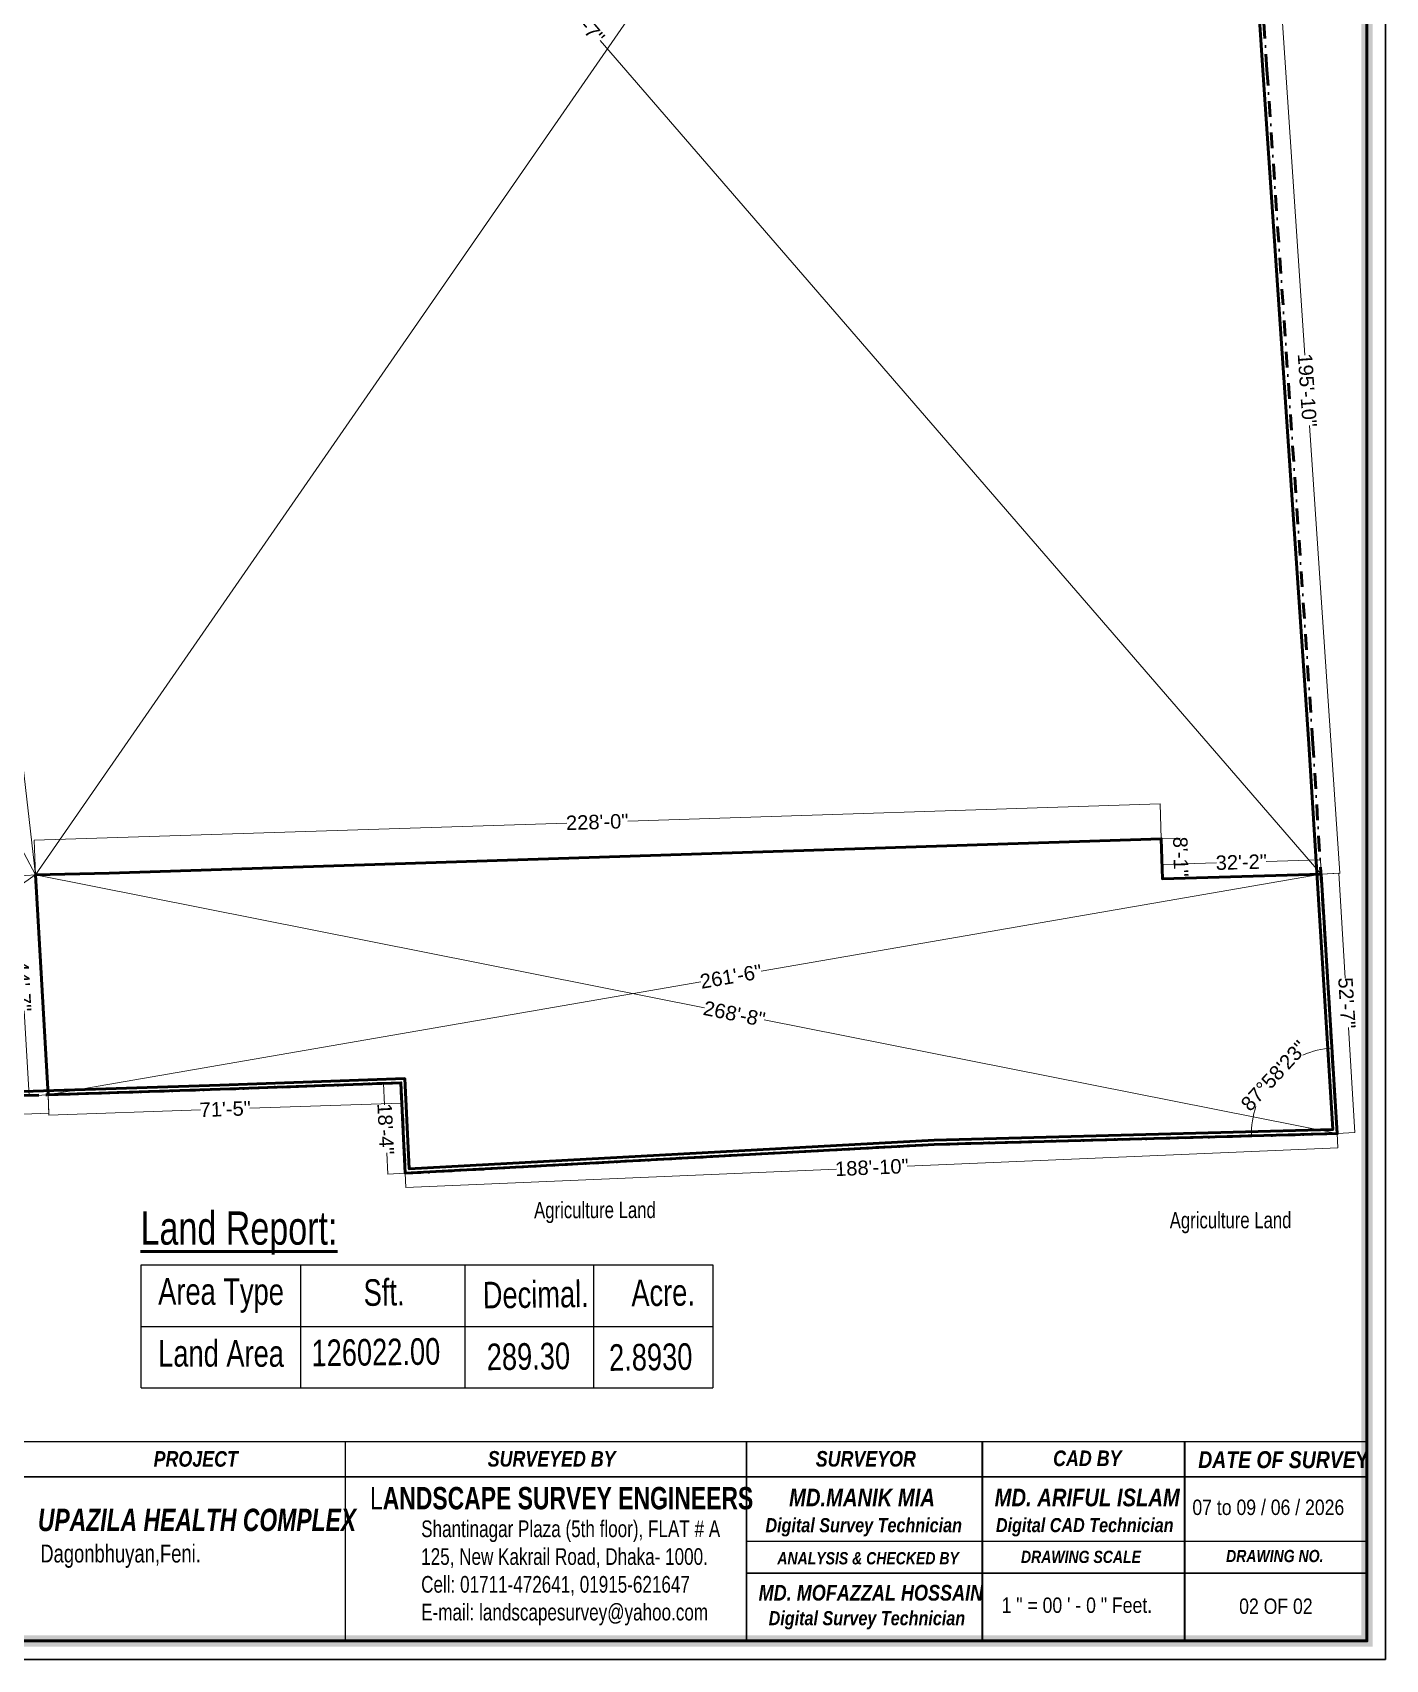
# Model space of a CAD drawing. Header units: inches. Extents: x 2762 to 13259, y 2807 to 10014.
# Drawn here: x 9973 to 13259, y 2807 to 6759 of the extents above; entities that cross this region are included whole.
import ezdxf

# ---------------------------------------------------------------- set-up
doc = ezdxf.new("R2010")
doc.units = ezdxf.units.IN
doc.header["$MEASUREMENT"] = 0
doc.linetypes.add('DASHDOT', pattern=[25.4, 12.7, -6.35, 0, -6.35])
for name, color, linetype, lineweight in [('DIMENSION', 7, 'Continuous', 9), ('Frame_1', 6, 'Continuous', 35), ('Frame_2', 5, 'Continuous', 50), ('Frame_3', 34, 'Continuous', 35), ('PROPERTY LINE', 10, 'Continuous', 50), ('ROAD', 92, 'Continuous', 50), ('TEXT', 7, 'Continuous', 15), ('WALL', 46, 'Continuous', 50)]:
    doc.layers.add(name, color=color, linetype=linetype, lineweight=lineweight)
doc.layers.add('NORT', color=7, linetype='Continuous')
doc.styles.add('MONOTEXT', font='txt')
doc.styles.add('New Text Style', font='swissci.ttf')
doc.styles.add('ROMAN_SIMPLEX', font='swisscli.ttf')
doc.styles.get("Standard").update_dxf_attribs({"font": 'arial.ttf'})
doc.dimstyles.get("Standard").update_dxf_attribs({"dimtxt": 0.18, "dimasz": 0.18, "dimexe": 0.18, "dimexo": 0.0625, "dimgap": 0.09, "dimtad": 0, "dimtih": 1, "dimtoh": 1, "dimdec": 4, "dimzin": 0, "dimdsep": 46, "dimtxsty": 'Standard', "dimcen": 0.09, "dimadec": 0, "dimazin": 0, "dimtfac": 1, "dimtdec": 4, "dimtofl": 0, "dimtmove": 0, "dimatfit": 0, "dimfxl": 1, "dimtolj": 1, "dimtzin": 0, "dimarcsym": 0})

# ---------------------------------------------------------------- blocks, each defined once
blk = doc.blocks.new('*D11')
at = {"layer": 'Defpoints', "color": 0}
for p in [(10011.1, 4178.9), (9178.4, 4148.7), (10012.7, 4134.1)]:
    blk.add_point(p, dxfattribs=at)
at = {"layer": 'DIMENSION', "color": 0, "lineweight": 9}
for p, q in [((10011.1, 4178.9), (10012.7, 4133.9)), ((9178.4, 4148.6), (9180, 4103.6)), ((9180.1, 4103.8), (9536.1, 4116.8)), ((10012.6, 4134.1), (9656.6, 4121.1))]:
    blk.add_line(p, q, dxfattribs=at)
at = {"layer": 'DIMENSION', "color": 0}
for points in [[(10012.6, 4134.1), (10012.6, 4134.1), (10012.7, 4134.1)], [(9180.1, 4103.8), (9180.1, 4103.8), (9180, 4103.8)]]:
    blk.add_solid(points, dxfattribs=at)
at = {"layer": 'DIMENSION', "color": 0, "insert": (9596.3, 4119), "char_height": 35, "attachment_point": 5, "rotation": 2.0816}
blk.add_mtext('\\A1;69\'-5"', dxfattribs=at)
blk = doc.blocks.new('*D12')
at = {"layer": 'Defpoints', "color": 0}
for p in [(10867.6, 4208), (10011.1, 4178.9), (10869.3, 4158.5)]:
    blk.add_point(p, dxfattribs=at)
at = {"layer": 'DIMENSION', "color": 0, "lineweight": 9}
for p, q in [((10867.6, 4207.9), (10869.3, 4158.3)), ((10011.1, 4178.9), (10012.8, 4129.3)), ((10869.1, 4158.5), (10501, 4146)), ((10012.9, 4129.5), (10381, 4141.9))]:
    blk.add_line(p, q, dxfattribs=at)
at = {"layer": 'DIMENSION', "color": 0}
for points in [[(10869.1, 4158.5), (10869.1, 4158.4), (10869.3, 4158.5)], [(10012.9, 4129.5), (10012.9, 4129.4), (10012.8, 4129.5)]]:
    blk.add_solid(points, dxfattribs=at)
at = {"layer": 'DIMENSION', "color": 0, "insert": (10441, 4144), "char_height": 35, "attachment_point": 5, "rotation": 1.9403}
blk.add_mtext('\\A1;71\'-5"', dxfattribs=at)
blk = doc.blocks.new('*D13')
at = {"layer": 'Defpoints', "color": 0}
for p in [(10867.6, 4208), (10836.2, 3986.1), (10878.4, 3988.1)]:
    blk.add_point(p, dxfattribs=at)
at = {"layer": 'DIMENSION', "color": 0, "lineweight": 9}
for p, q in [((10867.5, 4208), (10825.2, 4205.9)), ((10825.4, 4205.8), (10827.9, 4154.5)), ((10836.2, 3986.2), (10833.7, 4037.5)), ((10878.3, 3988.1), (10836, 3986.1))]:
    blk.add_line(p, q, dxfattribs=at)
at = {"layer": 'DIMENSION', "color": 0}
for points in [[(10825.4, 4205.8), (10825.4, 4205.8), (10825.4, 4205.9)], [(10836.2, 3986.2), (10836.2, 3986.2), (10836.2, 3986.1)]]:
    blk.add_solid(points, dxfattribs=at)
at = {"layer": 'DIMENSION', "color": 0, "insert": (10830.8, 4096), "char_height": 35, "attachment_point": 5, "rotation": 272.8224}
blk.add_mtext('\\A1;18\'-4"', dxfattribs=at)
blk = doc.blocks.new('*D14')
at = {"layer": 'Defpoints', "color": 0}
for p in [(13142, 4084.5), (13143.5, 4050.3), (10878.4, 3988.1)]:
    blk.add_point(p, dxfattribs=at)
at = {"layer": 'DIMENSION', "color": 0, "lineweight": 9}
for p, q in [((13142, 4084.4), (13143.5, 4050.2)), ((13143.4, 4050.3), (12097.3, 4005.8)), ((10880, 3954), (11926, 3998.5)), ((10878.4, 3988.1), (10879.9, 3953.8))]:
    blk.add_line(p, q, dxfattribs=at)
at = {"layer": 'DIMENSION', "color": 0}
for points in [[(13143.4, 4050.4), (13143.4, 4050.3), (13143.5, 4050.3)], [(10880, 3954), (10880, 3954), (10879.9, 3954)]]:
    blk.add_solid(points, dxfattribs=at)
at = {"layer": 'DIMENSION', "color": 0, "insert": (12011.7, 4002.2), "char_height": 35, "attachment_point": 5, "rotation": 2.4363}
blk.add_mtext('\\A1;188\'-10"', dxfattribs=at)
blk = doc.blocks.new('*D15')
at = {"layer": 'Defpoints', "color": 0}
for p in [(13102.8, 4714.2), (13145.8, 4716.8), (13142, 4084.5)]:
    blk.add_point(p, dxfattribs=at)
at = {"layer": 'DIMENSION', "color": 0, "lineweight": 9}
for p, q in [((13102.9, 4714.2), (13146, 4716.9)), ((13145.8, 4716.7), (13161.7, 4462.1)), ((13185, 4087.2), (13169.1, 4341.9)), ((13142.1, 4084.5), (13185.2, 4087.1))]:
    blk.add_line(p, q, dxfattribs=at)
at = {"layer": 'DIMENSION', "color": 0}
for points in [[(13145.8, 4716.8), (13145.8, 4716.7), (13145.8, 4716.8)], [(13185, 4087.2), (13185, 4087.2), (13185, 4087.1)]]:
    blk.add_solid(points, dxfattribs=at)
at = {"layer": 'DIMENSION', "color": 0, "insert": (13165.4, 4402), "char_height": 35, "attachment_point": 5, "rotation": 273.563}
blk.add_mtext('\\A1;52\'-7"', dxfattribs=at)
blk = doc.blocks.new('*D16')
at = {"layer": 'Defpoints', "color": 0}
for p in [(12944, 7059.2), (12989.9, 7062.3), (13102.8, 4714.2)]:
    blk.add_point(p, dxfattribs=at)
at = {"layer": 'DIMENSION', "color": 0, "lineweight": 9}
for p, q in [((12944.1, 7059.2), (12990.1, 7062.4)), ((12989.9, 7062.2), (13063.5, 5975.4)), ((13148.7, 4717.4), (13075.1, 5804.3)), ((13102.9, 4714.2), (13148.9, 4717.3))]:
    blk.add_line(p, q, dxfattribs=at)
at = {"layer": 'DIMENSION', "color": 0}
for points in [[(12990, 7062.2), (12989.9, 7062.2), (12989.9, 7062.3)], [(13148.7, 4717.4), (13148.7, 4717.4), (13148.7, 4717.3)]]:
    blk.add_solid(points, dxfattribs=at)
at = {"layer": 'DIMENSION', "color": 0, "insert": (13069.3, 5889.8), "char_height": 35, "attachment_point": 5, "rotation": 273.8734}
blk.add_mtext('\\A1;195\'-10"', dxfattribs=at)
blk = doc.blocks.new('*D21')
at = {"layer": 'Defpoints', "color": 0}
for p in [(9933.6, 4710.1), (9979.8, 4712.8), (10011.1, 4178.9)]:
    blk.add_point(p, dxfattribs=at)
at = {"layer": 'DIMENSION', "color": 0, "lineweight": 9}
for p, q in [((9979.8, 4712.8), (9933.5, 4710.1)), ((9933.6, 4710), (9945.7, 4504)), ((9964.9, 4176.3), (9952.8, 4382.3)), ((10011, 4178.9), (9964.7, 4176.2))]:
    blk.add_line(p, q, dxfattribs=at)
at = {"layer": 'DIMENSION', "color": 0}
for points in [[(9933.7, 4710), (9933.6, 4710), (9933.6, 4710.1)], [(9964.9, 4176.3), (9964.9, 4176.3), (9964.9, 4176.2)]]:
    blk.add_solid(points, dxfattribs=at)
at = {"layer": 'DIMENSION', "color": 0, "insert": (9949.3, 4443.2), "char_height": 35, "attachment_point": 5, "rotation": 273.3525}
blk.add_mtext('\\A1;44\'-7"', dxfattribs=at)
blk = doc.blocks.new('*D22')
at = {"layer": 'Defpoints', "color": 0}
for p in [(12712.1, 4885.1), (12714.8, 4800.6), (9979.8, 4712.8)]:
    blk.add_point(p, dxfattribs=at)
at = {"layer": 'DIMENSION', "color": 0, "lineweight": 9}
for p, q in [((12712, 4885.1), (11418.6, 4843.6)), ((12714.8, 4800.7), (12712.1, 4885.3)), ((9977.2, 4797.3), (11270.5, 4838.8)), ((9979.8, 4712.8), (9977.1, 4797.5))]:
    blk.add_line(p, q, dxfattribs=at)
at = {"layer": 'DIMENSION', "color": 0}
for points in [[(12712, 4885.1), (12712, 4885.1), (12712.1, 4885.1)], [(9977.2, 4797.3), (9977.2, 4797.3), (9977.1, 4797.3)]]:
    blk.add_solid(points, dxfattribs=at)
at = {"layer": 'DIMENSION', "color": 0, "insert": (11344.6, 4841.2), "char_height": 35, "attachment_point": 5, "rotation": 1.8394}
blk.add_mtext('\\A1;228\'-0"', dxfattribs=at)
blk = doc.blocks.new('*D23')
at = {"layer": 'Defpoints', "color": 0}
for p in [(12714.8, 4800.6), (12760.6, 4801.8), (12717.4, 4703.3)]:
    blk.add_point(p, dxfattribs=at)
at = {"layer": 'DIMENSION', "color": 0, "lineweight": 9}
for p, q in [((12714.8, 4800.6), (12760.8, 4801.9)), ((12760.6, 4801.9), (12760.6, 4802)), ((12717.5, 4703.3), (12763.5, 4704.6)), ((12763.3, 4704.5), (12763.3, 4704.4))]:
    blk.add_line(p, q, dxfattribs=at)
at = {"layer": 'DIMENSION', "color": 0}
for points in [[(12760.7, 4801.9), (12760.6, 4801.9), (12760.6, 4801.8)], [(12763.3, 4704.5), (12763.3, 4704.5), (12763.3, 4704.6)]]:
    blk.add_solid(points, dxfattribs=at)
at = {"layer": 'DIMENSION', "color": 0, "insert": (12761.9, 4756.9), "char_height": 35, "attachment_point": 5, "rotation": 271.5657}
blk.add_mtext('\\A1;8\'-1"', dxfattribs=at)
blk = doc.blocks.new('*D24')
at = {"layer": 'Defpoints', "color": 0}
for p in [(13101.8, 4749.2), (12717.4, 4703.3), (13102.8, 4714.2)]:
    blk.add_point(p, dxfattribs=at)
at = {"layer": 'DIMENSION', "color": 0, "lineweight": 9}
for p, q in [((12716.6, 4738.3), (12849, 4742.1)), ((13101.7, 4749.2), (12969.3, 4745.4)), ((13102.8, 4714.2), (13101.8, 4749.3)), ((12717.4, 4703.4), (12716.5, 4738.5))]:
    blk.add_line(p, q, dxfattribs=at)
at = {"layer": 'DIMENSION', "color": 0}
for points in [[(13101.7, 4749.2), (13101.7, 4749.1), (13101.8, 4749.2)], [(12716.6, 4738.3), (12716.6, 4738.3), (12716.5, 4738.3)]]:
    blk.add_solid(points, dxfattribs=at)
at = {"layer": 'DIMENSION', "color": 0, "insert": (12909.1, 4743.7), "char_height": 35, "attachment_point": 5, "rotation": 1.6115}
blk.add_mtext('\\A1;32\'-2"', dxfattribs=at)
blk = doc.blocks.new('*D25')
at = {"layer": 'Defpoints', "color": 0}
for p in [(9502.9, 8876.3), (13102.8, 4714.2), (13102.8, 4714.2)]:
    blk.add_point(p, dxfattribs=at)
at = {"layer": 'DIMENSION', "color": 0, "lineweight": 9}
for p, q in [((9502.8, 8876.2), (9502.7, 8876.2)), ((9502.9, 8876.2), (11254.1, 6851.6)), ((13102.7, 4714.2), (11351.6, 6738.9)), ((13102.7, 4714.1), (13102.7, 4714.1))]:
    blk.add_line(p, q, dxfattribs=at)
at = {"layer": 'DIMENSION', "color": 0}
for points in [[(9502.9, 8876.2), (9502.9, 8876.2), (9502.9, 8876.3)], [(13102.7, 4714.3), (13102.7, 4714.2), (13102.8, 4714.2)]]:
    blk.add_solid(points, dxfattribs=at)
at = {"layer": 'DIMENSION', "color": 0, "insert": (11302.8, 6795.2), "char_height": 35, "attachment_point": 5, "rotation": 310.8576}
blk.add_mtext('\\A1;458\'-7"', dxfattribs=at)
blk = doc.blocks.new('*D26')
at = {"layer": 'Defpoints', "color": 0}
for p in [(12953.3, 9004.1), (9979.8, 4712.8), (9979.8, 4712.8)]:
    blk.add_point(p, dxfattribs=at)
at = {"layer": 'DIMENSION', "color": 0, "lineweight": 9}
for p, q in [((12953.3, 9004), (11509, 6919.7)), ((12953.4, 9004.1), (12953.5, 9004)), ((9979.9, 4712.8), (11424.1, 6797.2)), ((9979.8, 4712.8), (9979.7, 4712.9))]:
    blk.add_line(p, q, dxfattribs=at)
at = {"layer": 'DIMENSION', "color": 0}
for points in [[(12953.2, 9004), (12953.3, 9004), (12953.3, 9004.1)], [(9979.9, 4712.9), (9979.9, 4712.8), (9979.8, 4712.8)]]:
    blk.add_solid(points, dxfattribs=at)
at = {"layer": 'DIMENSION', "color": 0, "insert": (11466.6, 6858.4), "char_height": 35, "attachment_point": 5, "rotation": 55.2818}
blk.add_mtext('\\A1;435\'-1"', dxfattribs=at)
blk = doc.blocks.new('*D27')
at = {"layer": 'Defpoints', "color": 0}
for p in [(9979.8, 4712.8), (9979.8, 4712.8), (9178.4, 4148.7)]:
    blk.add_point(p, dxfattribs=at)
at = {"layer": 'DIMENSION', "color": 0, "lineweight": 9}
for p, q in [((9979.7, 4712.7), (9628.3, 4465.4)), ((9979.8, 4712.7), (9979.9, 4712.6)), ((9178.4, 4148.7), (9529.8, 4396.1)), ((9178.4, 4148.6), (9178.5, 4148.5))]:
    blk.add_line(p, q, dxfattribs=at)
at = {"layer": 'DIMENSION', "color": 0}
for points in [[(9979.7, 4712.7), (9979.7, 4712.7), (9979.8, 4712.8)], [(9178.4, 4148.8), (9178.4, 4148.7), (9178.4, 4148.7)]]:
    blk.add_solid(points, dxfattribs=at)
at = {"layer": 'DIMENSION', "color": 0, "insert": (9579.1, 4430.7), "char_height": 35, "attachment_point": 5, "rotation": 35.1386}
blk.add_mtext('\\A1;81\'-8"', dxfattribs=at)
blk = doc.blocks.new('*D28')
at = {"layer": 'Defpoints', "color": 0}
for p in [(9502.9, 8876.3), (9502.9, 8876.3), (9979.8, 4712.8)]:
    blk.add_point(p, dxfattribs=at)
at = {"layer": 'DIMENSION', "color": 0, "lineweight": 9}
for p, q in [((9502.9, 8876.3), (9503, 8876.3)), ((9502.9, 8876.2), (9732.9, 6867.8)), ((9979.8, 4712.9), (9749.7, 6721.2)), ((9979.9, 4712.8), (9980, 4712.8))]:
    blk.add_line(p, q, dxfattribs=at)
at = {"layer": 'DIMENSION', "color": 0}
for points in [[(9502.9, 8876.2), (9502.8, 8876.2), (9502.9, 8876.3)], [(9979.8, 4712.9), (9979.8, 4712.9), (9979.8, 4712.8)]]:
    blk.add_solid(points, dxfattribs=at)
at = {"layer": 'DIMENSION', "color": 0, "insert": (9741.3, 6794.5), "char_height": 35, "attachment_point": 5, "rotation": 276.5352}
blk.add_mtext('\\A1;349\'-3"', dxfattribs=at)
blk = doc.blocks.new('*D29')
at = {"layer": 'Defpoints', "color": 0}
for p in [(9155.6, 6264.9), (9155.6, 6264.9), (9979.8, 4712.8)]:
    blk.add_point(p, dxfattribs=at)
at = {"layer": 'DIMENSION', "color": 0, "lineweight": 9}
for p, q in [((9155.7, 6264.9), (9155.8, 6264.9)), ((9155.7, 6264.8), (9533.9, 5552.5)), ((9979.8, 4712.9), (9601.6, 5425.1)), ((9979.9, 4712.8), (9980, 4712.9))]:
    blk.add_line(p, q, dxfattribs=at)
at = {"layer": 'DIMENSION', "color": 0}
for points in [[(9155.7, 6264.8), (9155.7, 6264.8), (9155.6, 6264.9)], [(9979.8, 4712.9), (9979.8, 4712.8), (9979.8, 4712.8)]]:
    blk.add_solid(points, dxfattribs=at)
at = {"layer": 'DIMENSION', "color": 0, "insert": (9567.7, 5488.8), "char_height": 35, "attachment_point": 5, "rotation": 297.969}
blk.add_mtext('\\A1;146\'-5"', dxfattribs=at)
blk = doc.blocks.new('*D30')
at = {"layer": 'Defpoints', "color": 0}
for p in [(12953.3, 9004.1), (12953.3, 9004.1), (9155.6, 6264.9)]:
    blk.add_point(p, dxfattribs=at)
at = {"layer": 'DIMENSION', "color": 0, "lineweight": 9}
for p, q in [((12953.2, 9004.1), (11114.3, 7677.7)), ((12953.3, 9004.2), (12953.2, 9004.3)), ((9155.7, 6264.9), (10994.6, 7591.3)), ((9155.6, 6264.9), (9155.5, 6265))]:
    blk.add_line(p, q, dxfattribs=at)
at = {"layer": 'DIMENSION', "color": 0}
for points in [[(12953.2, 9004.1), (12953.2, 9004), (12953.3, 9004.1)], [(9155.7, 6264.9), (9155.7, 6264.9), (9155.6, 6264.9)]]:
    blk.add_solid(points, dxfattribs=at)
at = {"layer": 'DIMENSION', "color": 0, "insert": (11054.5, 7634.5), "char_height": 35, "attachment_point": 5, "rotation": 35.8029}
blk.add_mtext('\\A1;390\'-3"', dxfattribs=at)
blk = doc.blocks.new('*D31')
at = {"layer": 'Defpoints', "color": 0}
for p in [(9979.8, 4712.8), (13142, 4084.5), (13142, 4084.5)]:
    blk.add_point(p, dxfattribs=at)
at = {"layer": 'DIMENSION', "color": 0, "lineweight": 9}
for p, q in [((9979.8, 4712.8), (9979.8, 4712.9)), ((9979.9, 4712.7), (11604.9, 4389.9)), ((13141.9, 4084.5), (11750.2, 4361)), ((13142, 4084.5), (13142, 4084.6))]:
    blk.add_line(p, q, dxfattribs=at)
at = {"layer": 'DIMENSION', "color": 0}
for points in [[(9979.9, 4712.8), (9979.9, 4712.7), (9979.8, 4712.8)], [(13141.9, 4084.5), (13141.9, 4084.5), (13142, 4084.5)]]:
    blk.add_solid(points, dxfattribs=at)
at = {"layer": 'DIMENSION', "color": 0, "insert": (11677.6, 4375.4), "char_height": 35, "attachment_point": 5, "rotation": 348.762}
blk.add_mtext('\\A1;268\'-8"', dxfattribs=at)
blk = doc.blocks.new('*D32')
at = {"layer": 'Defpoints', "color": 0}
for p in [(13102.8, 4714.2), (10011.1, 4178.9), (10011.1, 4178.9)]:
    blk.add_point(p, dxfattribs=at)
at = {"layer": 'DIMENSION', "color": 0, "lineweight": 9}
for p, q in [((13102.7, 4714.2), (11742.5, 4478.7)), ((13102.8, 4714.2), (13102.8, 4714.3)), ((10011.2, 4179), (11596.5, 4453.4)), ((10011.1, 4179), (10011.1, 4179.1))]:
    blk.add_line(p, q, dxfattribs=at)
at = {"layer": 'DIMENSION', "color": 0}
for points in [[(13102.7, 4714.2), (13102.7, 4714.1), (13102.8, 4714.2)], [(10011.2, 4179), (10011.2, 4178.9), (10011.1, 4178.9)]]:
    blk.add_solid(points, dxfattribs=at)
at = {"layer": 'DIMENSION', "color": 0, "insert": (11669.5, 4466), "char_height": 35, "attachment_point": 5, "rotation": 9.8214}
blk.add_mtext('\\A1;261\'-6"', dxfattribs=at)
blk = doc.blocks.new('*D47')
at = {"layer": 'Defpoints', "color": 0}
for p in [(13102.8, 4714.2), (13029, 4259.3), (13142, 4084.5), (13142, 4084.5), (12163.2, 4058.2)]:
    blk.add_point(p, dxfattribs=at)
at = {"layer": 'DIMENSION', "color": 0, "lineweight": 9}
for start, end in [(93.5905, 113.5659), (161.5331, 181.5085)]:
    blk.add_arc((13142, 4084.5), 208.2, start, end, dxfattribs=at)
at = {"layer": 'DIMENSION', "color": 0}
for points in [[(13129, 4292.2), (13129, 4292.2), (13129.1, 4292.2)], [(12933.9, 4079), (12933.9, 4079), (12933.9, 4078.9)]]:
    blk.add_solid(points, dxfattribs=at)
at = {"layer": 'DIMENSION', "color": 0, "insert": (12988.4, 4224.9), "char_height": 35, "attachment_point": 5, "rotation": 47.5495}
blk.add_mtext('\\A1;87°58\'23"', dxfattribs=at)

msp = doc.modelspace()

# ---------------------------------------------------------------- linework, layer by layer
at = {"layer": 'Frame_1', "lineweight": 30, "flags": 128}
msp.add_lwpolyline([(13259.3, 10014), (8070, 10014), (8070, 2807.4), (13259.3, 2807.4)], close=True, dxfattribs=at)
at = {"layer": 'Frame_2', "lineweight": 53, "const_width": 27.8}
msp.add_lwpolyline([(8115, 2852.4), (8115, 9968.9), (13214.2, 9968.9), (13214.2, 2852.4)], close=True, dxfattribs=at)
msp.add_lwpolyline([(8115, 2852.4), (8115, 9968.9), (13214.2, 9968.9), (13214.2, 2852.4)], close=True, dxfattribs=at)
at = {"layer": 'Frame_2', "flags": 128}
msp.add_lwpolyline([(13214.2, 9968.9), (8115, 9968.9), (8115, 2852.4), (13214.2, 2852.4)], close=True, dxfattribs=at)
at = {"layer": 'Frame_2', "color": 5, "flags": 128}
msp.add_lwpolyline([(13214.2, 9968.9), (8115, 9968.9), (8115, 2852.4), (13214.2, 2852.4)], close=True, dxfattribs=at)
at = {"layer": 'Frame_3', "lineweight": 30}
for points, const_width in [([(13214.2, 3336.3), (9308, 3336.3)], 3.76), ([(10732.8, 2852.4), (10732.8, 3336.3)], 3.76), ([(11707.3, 2852.4), (11707.3, 3336.3)], 3.76), ([(12280, 2852.4), (12280, 3336.3)], 5.03), ([(12771.7, 2852.4), (12771.7, 3336.3)], 5.03), ([(13214.2, 2852.4), (13214.2, 3336.3)], 5.03), ([(13214.2, 3250.8), (9308, 3250.8)], 3.76), ([(13214.2, 3094.4), (11707.3, 3094.4)], 3.76), ([(13214.2, 3016.9), (11707.3, 3016.9)], 3.76)]:
    msp.add_lwpolyline(points, dxfattribs=dict(at, const_width=const_width))
at = {"layer": 'NORT'}
for points in [[(10236.6, 3765.6), (11625.1, 3765.6)], [(10236.6, 3467), (10236.6, 3765.6)], [(10624.1, 3765.6), (10624.1, 3467)], [(11023.1, 3765.6), (11023.1, 3467)], [(11335.7, 3765.6), (11335.7, 3467)], [(11625.1, 3765.6), (11625.1, 3467)], [(10236.6, 3616.2), (11625.1, 3616.2)], [(10236.6, 3467), (11625.1, 3467)]]:
    msp.add_lwpolyline(points, dxfattribs=at)
at = {"layer": 'PROPERTY LINE', "linetype": 'DASHDOT', "ltscale": 3}
msp.add_lwpolyline([(9273.2, 7041.4), (9206.3, 6655.4), (9155.6, 6264.9), (9135.9, 5382.1), (9145.7, 4991), (9161.9, 4629.6), (9162.9, 4587.2), (9176.6, 4302.6), (9178.4, 4148.7), (9949.8, 4177), (10428.4, 4192.2), (10867.6, 4208), (10878.4, 3988.1), (12163.2, 4058.2), (13142, 4084.5), (13083, 5031.4), (12971.5, 6667.9), (12946.3, 7047.9)], dxfattribs=at)
at = {"layer": 'PROPERTY LINE'}
msp.add_lwpolyline([(13102.8, 4714.2), (12717.4, 4703.3), (12714.8, 4800.6), (10159, 4716.8), (9979.8, 4712.8), (10011.1, 4178.9), (10428.4, 4192.2), (10867.6, 4208), (10878.4, 3988.1), (12163.2, 4058.2), (13142, 4084.5)], close=True, dxfattribs=at)
at = {"layer": 'ROAD'}
msp.add_lwpolyline([(10011.1, 4178.9), (9979.8, 4712.8), (10159, 4716.8), (12714.8, 4800.6), (12717.4, 4703.3), (13102.8, 4714.2)], dxfattribs=at)
at = {"layer": 'WALL'}
msp.add_lwpolyline([(9949.5, 4187), (10428.1, 4202.2), (10877.1, 4218.3), (10887.9, 3998.7), (12162.8, 4068.2), (13131.4, 4094.2), (13073.1, 5030.8), (12961.6, 6667.2), (12936.3, 7046.6), (12934, 7058.3), (12940.8, 8319.5), (12942, 8614.2), (12943.3, 8993.7), (12075.4, 8958.5), (10617.7, 8904.6), (10230.1, 8889.9), (9511.7, 8866.6)], dxfattribs=at)

# ---------------------------------------------------------------- texts
at = {"layer": 'Frame_2', "insert": (10235.4, 3895.4), "char_height": 80.683, "width": 509.617, "attachment_point": 1, "style": 'ROMAN_SIMPLEX'}
msp.add_mtext('{\\L\\C12;Land Report:}', dxfattribs=at)
at = {"layer": 'TEXT', "style": 'ROMAN_SIMPLEX'}
for s, height, rotation, p in [('Agriculture Land', 39.6, 0.111, (11191.3, 3878.9)), ('Agriculture Land', 39.6, 0.111, (12735.3, 3854.3)), ('Area Type', 64.55, 359.8575, (10278.2, 3669.1)), ('Land Area', 64.55, 359.8575, (10278.2, 3518.9))]:
    msp.add_text(s, height=height, rotation=rotation, dxfattribs=at).set_placement(p)
at = {"layer": 'TEXT', "color": 4, "style": 'ROMAN_SIMPLEX'}
for s, p in [('Sft.', (10777.6, 3666)), ('126022.00', (10651, 3519.3))]:
    msp.add_text(s, height=64.55, rotation=0.7905, dxfattribs=at).set_placement(p)
at = {"layer": 'TEXT', "color": 6, "style": 'ROMAN_SIMPLEX'}
for s, p in [('Decimal.', (11067.1, 3659.8)), ('289.30', (11076.7, 3509.8))]:
    msp.add_text(s, height=64.55, rotation=0.7905, dxfattribs=at).set_placement(p)
at = {"layer": 'TEXT', "color": 40, "style": 'ROMAN_SIMPLEX'}
for s, p in [('Acre.', (11427.8, 3665)), ('2.8930', (11373.8, 3508.2))]:
    msp.add_text(s, height=64.55, rotation=0.7905, dxfattribs=at).set_placement(p)
at = {"layer": 'TEXT', "lineweight": 0, "attachment_point": 1, "style": 'New Text Style'}
for s, insert, char_height in [('{\\fSwis721 Cn BT|b1|i1|c0|p34;\\C173;PROJECT}', (10267.1, 3313.4), 37.842), ('{\\fSwis721 Cn BT|b1|i1|c0|p34;\\C173;SURVEYED BY}', (11078.6, 3313.6), 37.842), ('{\\fSwis721 Cn BT|b1|i1|c0|p34;\\C173;SURVEYOR}', (11875.5, 3313.6), 37.842), ('{\\fSwis721 Cn BT|b1|i1|c0|p34;\\C173;CAD BY}', (12452, 3314.9), 37.842), ('{\\fSwis721 Cn BT|b1|i1|c0|p34;\\H1.088x;\\C173;DATE OF SURVE\\fSwis721 Cn BT|b1|i0|c0|p34;Y}', (12804.5, 3313.2), 37.842), ('{\\fSwis721 Cn BT|b1|i1|c0|p34;\\H1.529x;\\C7; \\fSwis721 Cn BT|b1|i0|c0|p34;           \\fSwis721 Cn BT|b1|i1|c0|p34;MD.MANIK MIA\\P\\H0.3568x;                     \\H2.24x;Digital Survey Technician}', (11646.9, 3222.1), 28.0151), ('{\\fSwis721 Cn BT|b1|i1|c0|p34;\\H1.529x;\\C7;  MD. ARIFUL ISLAM\\P\\H0.3568x;      \\H2.24x;Digital CAD Technician}', (12282.7, 3222.2), 28.015), ('{\\C7;07 to 09 / 06 / 2026}', (12790.3, 3195.6), 37.353), ('{\\fSwis721 Cn BT|b1|i1|c0|p34;\\C173;ANALYSIS & CHECKED BY}', (11782.1, 3068.1), 29.744), ('{\\fSwis721 Cn BT|b1|i1|c0|p34;\\C173;DRAWING SCALE}', (12373.9, 3071.4), 29.744), ('{\\fSwis721 Cn BT|b1|i1|c0|p34;\\C173;DRAWING NO.}', (12872.1, 3073.5), 29.744), ('{\\fSwis721 Cn BT|b1|i1|c0|p34;\\H1.366x;\\C7;MD. MOFAZZAL HOSSAIN\\P  \\H0.8946x;Digital Survey Technician}', (11736.7, 2988.6), 28.015), ('{\\C7;1 " = 00 \' - 0 " Feet.}', (12326.8, 2957.9), 37.353), ('{\\C7;02 OF 02}', (12903.9, 2955.4), 37.353)]:
    msp.add_mtext(s, dxfattribs=dict(at, insert=insert, char_height=char_height))
at = {"layer": 'TEXT', "color": 7, "ltscale": 8, "char_height": 54.31, "attachment_point": 1, "style": 'MONOTEXT'}
for s, insert, width in [('{\\fSwis721 LtCn BT|b0|i0|c0|p34;\\C194;L\\fSwis721 LtCn BT|b1|i0|c0|p34;ANDSCAPE SURVEY ENGINEERS}', (10792.7, 3226.3, 409.8), 1217.3), ('\\pt3591;{\\fSwis721 LtCn BT|b1|i1|c0|p34;\\C194;UPAZILA HEALTH COMPLEX}', (9986, 3173.5, 409.8), 778.108)]:
    msp.add_mtext(s, dxfattribs=dict(at, insert=insert, width=width))
at = {"layer": 'TEXT', "attachment_point": 1, "style": 'ROMAN_SIMPLEX'}
for s, insert, char_height, width in [('\\pt795.8;{\\C7;Shantinagar Plaza (5th floor), FLAT # A\\P125, New Kakrail Road, Dhaka- 1000.\\P\\ptz;Cell: 01711-472641, 01915-621647\\PE-mail: landscapesurvey@yahoo.com}', (10917, 3145), 40.466, 817.359), ('Dagonbhuyan,Feni.', (9991.9, 3086.5), 43.579, 1046.166)]:
    msp.add_mtext(s, dxfattribs=dict(at, insert=insert, char_height=char_height, width=width))

# ---------------------------------------------------------------- dimensions: what is measured, and where the dimension line sits
at = {"layer": 'DIMENSION'}
for p1, p2, distance, picture, middle in [((9155.6299, 6264.8551), (12953.3081, 9004.1214), 0, '*D30', (11054.469, 7634.4883)), ((12953.3, 9004.1), (9979.8, 4712.8), 0, '*D26', (11466.6, 6858.4)), ((9502.9, 8876.3), (13102.8, 4714.2), 0, '*D25', (11302.8, 6795.2)), ((9979.8, 4712.8), (9502.9, 8876.3), 0, '*D28', (9741.3, 6794.5)), ((13102.8, 4714.2), (12944, 7059.2), -46, '*D16', (13069.3, 5889.8)), ((9979.8, 4712.8), (9155.6, 6264.9), 0, '*D29', (9567.7, 5488.8)), ((9979.8, 4712.8), (12714.8, 4800.6), 84.6, '*D22', (11344.6, 4841.2)), ((12717.4, 4703.3), (13102.8, 4714.2), 35, '*D24', (12909.1, 4743.7)), ((9178.4, 4148.7), (9979.8, 4712.8), 0, '*D27', (9579.1, 4430.7)), ((10011.1, 4178.9), (9979.8, 4712.8), 46.3, '*D21', (9949.3, 4443.2)), ((13142, 4084.5), (13102.8, 4714.2), -43.1, '*D15', (13165.4, 4402)), ((10011.1, 4178.9), (10867.6, 4208), -49.5, '*D12', (10441, 4144)), ((10867.6, 4208), (10878.4, 3988.1), -42.2, '*D13', (10830.8, 4096)), ((9178.4, 4148.7), (10011.1, 4178.9), -44.9, '*D11', (9596.3, 4119)), ((10878.4, 3988.1), (13142, 4084.5), -34.1, '*D14', (12011.7, 4002.2))]:
    dim = msp.add_aligned_dim(p1=p1, p2=p2, distance=distance, dimstyle='Standard', override={"dimtxt": 35, "dimasz": 0.1, "dimtih": 0, "dimtoh": 0, "dimdec": 0, "dimzin": 1, "dimdsep": 0, "dimlunit": 4, "dimaunit": 1, "dimadec": 3, "dimtdec": 0, "dimatfit": 3, "dimlwd": 9, "dimlwe": 9}, dxfattribs=at)
    dim.commit()
    dim.dimension.update_dxf_attribs({"geometry": picture, "text_midpoint": middle})
for base, p1, p2, angle, picture, middle in [((12760.6, 4801.8), (12717.4, 4703.3), (12714.8, 4800.6), 91.5657, '*D23', (12761.9, 4756.9)), ((13142, 4084.5), (9979.8, 4712.8), (13142, 4084.5), 348.762, '*D31', (11677.6, 4375.4)), ((10011.1, 4178.9), (13102.8, 4714.2), (10011.1, 4178.9), 189.8214, '*D32', (11669.5, 4466))]:
    dim = msp.add_linear_dim(base=base, p1=p1, p2=p2, angle=angle, dimstyle='Standard', override={"dimtxt": 35, "dimasz": 0.1, "dimtih": 0, "dimtoh": 0, "dimdec": 0, "dimzin": 1, "dimdsep": 0, "dimlunit": 4, "dimaunit": 1, "dimadec": 3, "dimtdec": 0, "dimatfit": 3, "dimlwd": 9, "dimlwe": 9}, dxfattribs=at)
    dim.commit()
    dim.dimension.update_dxf_attribs({"geometry": picture, "text_midpoint": middle, "dimtype": 161})
dim = msp.add_angular_dim_2l(base=(13028.9778, 4259.2515), line1=((13142.0052, 4084.4531), (13102.7953, 4714.1722)), line2=((12163.2073, 4058.2057), (13142.0052, 4084.4531)), dimstyle='Standard', override={"dimtxt": 35, "dimasz": 0.1, "dimtih": 0, "dimtoh": 0, "dimdec": 0, "dimzin": 1, "dimdsep": 0, "dimlunit": 4, "dimaunit": 1, "dimadec": 3, "dimtdec": 0, "dimatfit": 3, "dimlwd": 9, "dimlwe": 9}, dxfattribs=at)
dim.commit()
dim.dimension.update_dxf_attribs({"geometry": '*D47', "text_midpoint": (12988.4137, 4224.9498)})

doc.saveas('drawing.dxf')
